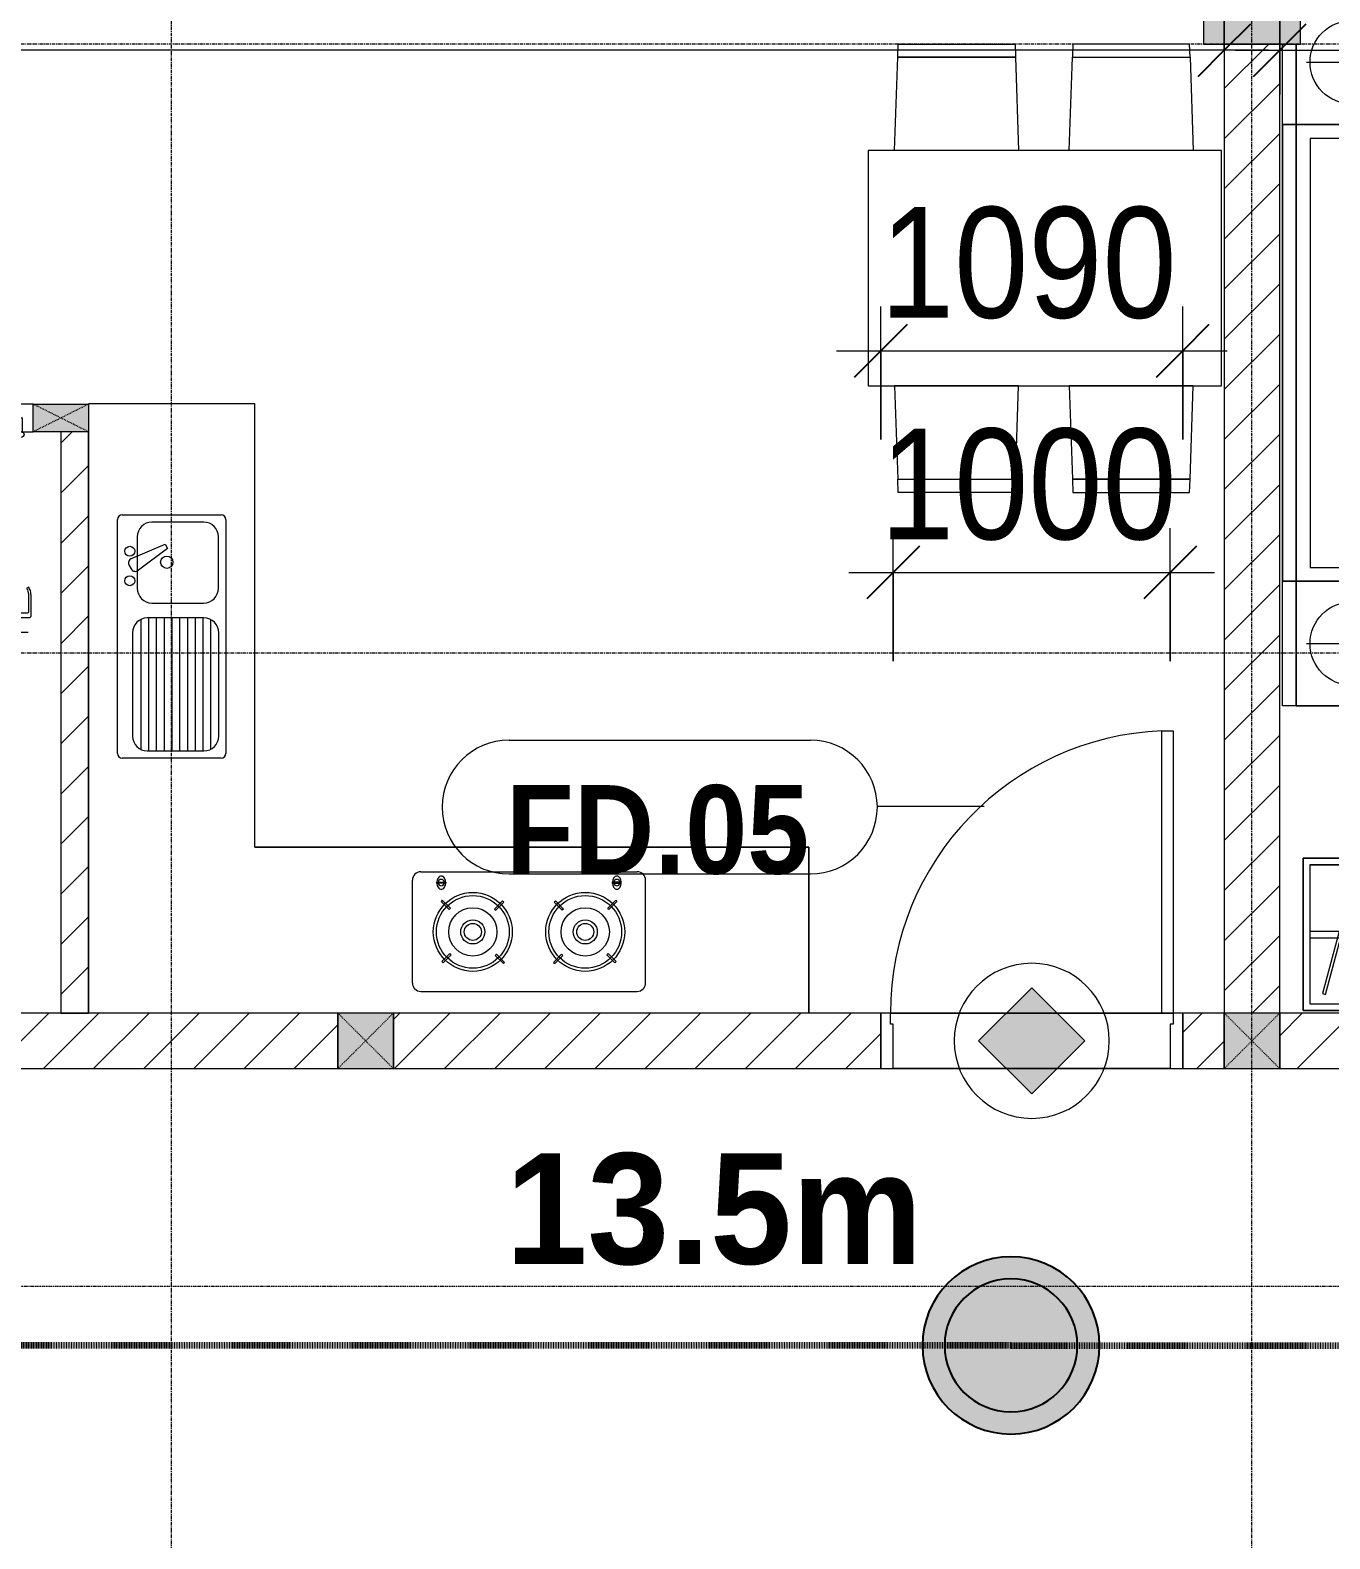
# Model space of a CAD drawing. Header units: millimetres. Extents: x 962 to 239635, y -15958 to 82755.
# Drawn here: x 110093 to 114784, y 33839 to 39287 of the extents above; entities that cross this region are included whole.
import ezdxf

# ---------------------------------------------------------------- set-up
doc = ezdxf.new("R2010")
doc.units = ezdxf.units.MM
for name, pattern in [('1 NÉT CALL OUT', [6, 3, -3]), ('Dash', [6, 3, -3]), ('Dash Dot 3_16_', [7.9375, 4.7625, -1.5875, 0, -1.5875]), ('Grid Line', [22.225, 12.7, -3.175, 3.175, -3.175])]:
    doc.linetypes.add(name, pattern=pattern)
for name, color, linetype, lineweight in [('0-1', 7, 'Continuous', 5), ('A-ANNO-DIMS', 211, 'Continuous', 9), ('A-ANNO-DIMS-160', 211, 'Continuous', 9), ('A-ANNO-NOTE', 131, 'Continuous', 9), ('A-ANNO-NOTE-1', 131, 'Continuous', 25), ('A-DETL-3', 90, '1 NÉT CALL OUT', 100), ('A-DETL-GENF-1', 9, 'Continuous', 9), ('A-DETL-GENF-2', 1, 'Continuous', 9), ('A-DOOR-1', 254, 'Continuous', 9), ('A-DOOR-2', 9, 'Continuous', 9), ('A-DOOR-4', 1, 'Continuous', 9), ('A-DOOR-FRAM-1', 1, 'Continuous', 9), ('A-DOOR-IDEN', 31, 'Continuous', 9), ('A-FLOR-2', 9, 'Continuous', 9), ('A-WALL', 113, 'Continuous', 9), ('A-WALL-1', 253, 'Continuous', 18), ('A-WALL-3', 113, 'Continuous', 18), ('A-WALL-PATT-1', 10, 'Continuous', 9), ('A-WALL-PATT-2', 111, 'Continuous', 9), ('G-ANNO-SYMB-1', 111, 'Dash Dot 3_16_', 18), ('G-ANNO-TEXT-2', 142, 'Continuous', 9), ('I-FURN', 30, 'Continuous', 9), ('I-FURN-1', 254, 'Continuous', 9), ('S-COLS', 52, 'Continuous', 9), ('S-COLS-1', 52, 'Continuous', 5), ('S-COLS-2', 7, 'Continuous', 18), ('S-COLS-3', 254, 'Continuous', 9), ('S-COLS-4', 253, 'Continuous', 18), ('S-COLS-5', 52, 'Dash', 9), ('S-COLS-6', 52, 'Continuous', 18), ('S-COLS-HDLN', 52, 'Dash', 9), ('S-COLS-HDLN-1', 9, 'Dash', 9), ('S-GRID-1', 1, 'Grid Line', 9)]:
    doc.layers.add(name, color=color, linetype=linetype, lineweight=lineweight)
doc.styles.add('Arial_13', font='arial_0.ttf', dxfattribs={"width": 0.95, "height": 400})
doc.styles.add('Arial_B_6', font='arialbd_0.ttf', dxfattribs={"width": 0.9, "height": 320})
doc.styles.add('UTM Avo', font='UTM Avo.ttf', dxfattribs={"width": 0.9, "height": 400})
doc.dimstyles.new('1_Dim_chi_tiet_2_5', dxfattribs={"dimscale": 304.8, "dimtxt": 399.720379, "dimasz": 0.629921, "dimexe": 0.524934, "dimexo": 0.0625, "dimgap": 0.052493, "dimtad": 1, "dimdec": 0, "dimrnd": 5, "dimzin": 0, "dimdsep": 46, "dimtxsty": 'UTM Avo', "dimblk1": 'OBLIQUE', "dimblk2": 'OBLIQUE', "dimsah": 1, "dimcen": 0.09, "dimdle": 0.524934, "dimazin": 0, "dimtfac": 1, "dimtdec": 4, "dimtix": 1, "dimtmove": 0, "dimatfit": 3, "dimfxl": 1.049869, "dimfxlon": 1, "dimtvp": 1, "dimtolj": 1, "dimtzin": 0, "dimarcsym": 2})
doc.dimstyles.new('1_Dim_chi_tiet_2_5_1', dxfattribs={"dimscale": 304.8, "dimtxt": 399.720379, "dimasz": 0.629921, "dimexe": 0.524934, "dimexo": 0.0625, "dimgap": 0.052493, "dimtad": 1, "dimdec": 0, "dimrnd": 5, "dimzin": 0, "dimdsep": 46, "dimtxsty": 'UTM Avo', "dimblk1": 'OBLIQUE', "dimblk2": 'OBLIQUE', "dimsah": 1, "dimcen": 0.09, "dimdle": 0.524934, "dimazin": 0, "dimtfac": 1, "dimtdec": 4, "dimtix": 1, "dimtmove": 0, "dimatfit": 3, "dimfxl": 1.049869, "dimfxlon": 1, "dimtvp": 1, "dimtolj": 1, "dimtzin": 0, "dimarcsym": 2})
pattern_1 = [(45, (61750.9, 0), (-90.50967, 90.50967), [])]

# ---------------------------------------------------------------- blocks, each defined once
blk = doc.blocks.new('NCV_TKTC_KET CAU_rvt-1-TKCS_MB TẦNG 2')
at = {"layer": 'S-COLS-1'}
blk.add_hatch(color=256, dxfattribs=at).paths.add_polyline_path([(52927.6, 39236.9), (52927.6, 40536.9), (52577.6, 40536.9), (52577.6, 39236.9), (52890.1, 39236.9)])
at = {"layer": 'S-COLS-2'}
for p, q in [((52577.6, 40536.9), (52577.6, 39236.9)), ((52927.6, 39236.9), (52927.6, 40536.9)), ((52577.6, 39236.9), (52927.6, 39236.9))]:
    blk.add_line(p, q, dxfattribs=at)
blk = doc.blocks.new('RES_BAN AN 1 - RES_BAN AN 1-901196-TKCS_MB TẦNG 2')
at = {"layer": 'I-FURN-1'}
for p, q in [((-425, 0), (-425, -1275)), ((425, 0), (-425, 0)), ((425, -1275), (425, 0)), ((-761.9, -113.5), (-425, -102.3)), ((-425, -102.3), (-425, -549.7)), ((425, -102.3), (425, -549.7)), ((761.9, -113.5), (425, -102.3)), ((-761.9, -113.5), (-809.6, -115.1)), ((-809.6, -115.1), (-809.6, -536.9)), ((-761.9, -538.5), (-761.9, -113.5)), ((-761.9, -538.5), (-761.9, -113.5)), ((761.9, -538.5), (761.9, -113.5)), ((761.9, -113.5), (761.9, -538.5)), ((809.6, -115.1), (761.9, -113.5)), ((809.6, -536.9), (809.6, -115.1)), ((-809.6, -536.9), (-761.9, -538.5)), ((-425, -549.7), (-761.9, -538.5)), ((425, -549.7), (761.9, -538.5)), ((761.9, -538.5), (809.6, -536.9)), ((-809.6, -745.3), (-761.9, -743.8)), ((-809.6, -1167.2), (-809.6, -745.3)), ((-761.9, -743.8), (-425, -732.5)), ((-761.9, -1168.8), (-761.9, -743.8)), ((-761.9, -743.8), (-761.9, -1168.8)), ((-425, -732.5), (-425, -1180)), ((425, -732.5), (425, -1180)), ((761.9, -743.8), (425, -732.5)), ((761.9, -743.8), (809.6, -745.3)), ((761.9, -1168.8), (761.9, -743.8)), ((761.9, -1168.8), (761.9, -743.8)), ((809.6, -745.3), (809.6, -1167.2)), ((-761.9, -1168.8), (-809.6, -1167.2)), ((-425, -1180), (-761.9, -1168.8)), ((425, -1180), (761.9, -1168.8)), ((809.6, -1167.2), (761.9, -1168.8)), ((-425, -1275), (425, -1275))]:
    blk.add_line(p, q, dxfattribs=at)
blk = doc.blocks.new('DOOR_CW_01 CANH MO-PANEL KINH - DIG_02-800x2200-CỬA NHÔM KÍNH-400864-TKCS_MB TẦNG 2')
at = {"layer": 'A-DETL-GENF-1'}
for p, q in [((-347, 772), (-307, 772)), ((-347, 652), (-347, 772)), ((-307, 772), (-307, 652)), ((-392, 637), (-392, 716.5)), ((-349, 720.5), (-388, 720.5)), ((-349, 731.8), (-347, 731.8)), ((-349, 692.2), (-349, 731.8)), ((-347, 692.2), (-347, 731.8)), ((-307, 692.2), (-307, 731.8)), ((-305, 731.8), (-307, 731.8)), ((-305, 692.2), (-305, 731.8)), ((-305, 720.5), (-266, 720.5)), ((-262, 637), (-262, 716.5)), ((-384, 699.5), (-384, 637)), ((-349, 703.5), (-380, 703.5)), ((-347, 692.2), (-349, 692.2)), ((-307, 692.2), (-305, 692.2)), ((-305, 703.5), (-274, 703.5)), ((-270, 699.5), (-270, 637)), ((-383.9, 611.2), (-377.3, 615.8)), ((-307, 652), (-347, 652)), ((-347, 638), (-341, 638)), ((-347, 638), (-347, 196)), ((-313, 652), (-341, 652)), ((-341, 652), (-341, 638)), ((-313, 638), (-313, 652)), ((-307, 638), (-313, 638)), ((-307, 196), (-307, 638)), ((-270.1, 611.2), (-276.7, 615.8)), ((-347, 196), (-341, 196)), ((-307, 182), (-347, 182)), ((-347, 182), (-347, 62)), ((-341, 196), (-341, 182)), ((-341, 182), (-313, 182)), ((-307, 196), (-313, 196)), ((-313, 182), (-313, 196)), ((-307, 62), (-307, 182)), ((-347, 62), (-307, 62))]:
    blk.add_line(p, q, dxfattribs=at)
blk.add_circle((-357, 60), 10, dxfattribs=at)
for centre, radius, start, end in [((-357, 60), 714, 360, 92), ((-388, 716.5), 4, 90, 180), ((-266, 716.5), 4, 0, 90), ((-380, 699.5), 4, 90, 180), ((-274, 699.5), 4, 0, 90), ((-347, 637), 45, 180, 215), ((-347, 637), 37, 180, 215), ((-307, 637), 37, 325, 0), ((-307, 637), 45, 325, 0)]:
    blk.add_arc(centre, radius, start, end, dxfattribs=at)
at = {"layer": 'A-DOOR-2'}
for p, q in [((-360, 50), (-400, 50)), ((-360, 0), (-360, 50)), ((-350, 0), (-360, 0)), ((-357, 50), (-332, 50)), ((-350, -50), (-350, 0)), ((360, 0), (350, 0)), ((350, 0), (350, -50)), ((400, 50), (360, 50)), ((360, 50), (360, 0)), ((400, -50), (400, 50)), ((-400, -50), (-350, -50)), ((350, -50), (400, -50))]:
    blk.add_line(p, q, dxfattribs=at)
blk = doc.blocks.new('HE BEP B_ - HE BEP B_-437036-TKCS_MB TẦNG 2')
at = {"layer": 'I-FURN'}
for p, q in [((599.3, -89.3), (1380.9, -89.3)), ((569.3, -491.3), (569.3, -119.3)), ((656.9, -126.5), (689.4, -126.5)), ((656.9, -130.4), (656.9, -126.5)), ((689.4, -130.4), (656.9, -130.4)), ((689.4, -126.5), (689.4, -130.4)), ((1290.8, -126.5), (1290.8, -130.4)), ((1323.3, -126.5), (1290.8, -126.5)), ((1290.8, -130.4), (1323.3, -130.4)), ((1323.3, -130.4), (1323.3, -126.5)), ((1410.9, -491.3), (1410.9, -119.3)), ((677.1, -192.1), (672.7, -196.4)), ((672.7, -196.4), (701.8, -225.6)), ((706.2, -221.2), (677.1, -192.1)), ((894.6, -194.8), (865.5, -223.9)), ((869.9, -228.3), (899, -199.2)), ((899, -199.2), (894.6, -194.8)), ((1081.2, -199.2), (1085.6, -194.8)), ((1110.3, -228.3), (1081.2, -199.2)), ((1085.6, -194.8), (1114.7, -223.9)), ((1274, -221.2), (1303.2, -192.1)), ((1307.6, -196.4), (1278.4, -225.6)), ((1303.2, -192.1), (1307.6, -196.4)), ((701.8, -225.6), (706.2, -221.2)), ((865.5, -223.9), (869.9, -228.3)), ((1114.7, -223.9), (1110.3, -228.3)), ((1278.4, -225.6), (1274, -221.2)), ((675.4, -414), (704.6, -384.9)), ((679.8, -418.4), (675.4, -414)), ((709, -389.3), (679.8, -418.4)), ((704.6, -384.9), (709, -389.3)), ((868.3, -392), (872.7, -387.6)), ((897.4, -421.2), (868.3, -392)), ((872.7, -387.6), (901.8, -416.8)), ((901.8, -416.8), (897.4, -421.2)), ((1107.6, -387.6), (1078.5, -416.8)), ((1078.5, -416.8), (1082.9, -421.2)), ((1082.9, -421.2), (1112, -392)), ((1112, -392), (1107.6, -387.6)), ((1275.7, -384.9), (1271.3, -389.3)), ((1271.3, -389.3), (1300.4, -418.4)), ((1304.8, -414), (1275.7, -384.9)), ((1300.4, -418.4), (1304.8, -414)), ((599.3, -521.3), (1380.9, -521.3))]:
    blk.add_line(p, q, dxfattribs=at)
for centre, radius in [((787.2, -306.6), 142.6), ((787.2, -306.6), 131.3), ((1193, -306.6), 142.6), ((1193, -306.6), 131.3), ((787.2, -306.6), 87.2), ((787.2, -306.6), 43.6), ((1193, -306.6), 87.2), ((1193, -306.6), 43.6), ((787.2, -306.6), 30.9), ((1193, -306.6), 30.9)]:
    blk.add_circle(centre, radius, dxfattribs=at)
for centre, radius, start, end in [((599.3, -119.3), 30, 90, 180), ((676.6, -122.6), 18.1, 120.7976, 145.204), ((673.2, -116.9), 11.5, 90, 120.7976), ((673.2, -116.9), 11.5, 59.2024, 90), ((669.8, -122.6), 18.1, 34.796, 59.2024), ((1310.5, -122.6), 18.1, 120.7976, 145.204), ((1307.1, -116.9), 11.5, 90, 120.7976), ((1307.1, -116.9), 11.5, 59.2024, 90), ((1303.7, -122.6), 18.1, 34.796, 59.2024), ((1380.9, -119.3), 30, 360, 90), ((690.4, -128.8), 33.5, 163.9419, 180), ((690.4, -128.8), 33.5, 180, 196.0581), ((681.9, -126.4), 24.7, 145.204, 163.9419), ((681.9, -131.3), 24.7, 196.0581, 214.796), ((673.1, -128.4), 11.6, 9.7177, 170.2823), ((673.1, -128.4), 11.6, 189.9102, 350.0898), ((676.6, -135), 18.1, 214.796, 239.2024), ((673.2, -140.7), 11.5, 239.2024, 270), ((673.2, -140.7), 11.5, 270, 300.7976), ((669.8, -135), 18.1, 300.7976, 325.204), ((664.4, -126.4), 24.7, 16.0581, 34.796), ((664.4, -131.3), 24.7, 325.204, 343.9419), ((655.9, -128.8), 33.5, 0, 16.0581), ((655.9, -128.8), 33.5, 343.9419, 0), ((1324.3, -128.8), 33.5, 163.9419, 180), ((1324.3, -128.8), 33.5, 180, 196.0581), ((1315.8, -126.4), 24.7, 145.204, 163.9419), ((1315.8, -131.3), 24.7, 196.0581, 214.796), ((1310.5, -135), 18.1, 214.796, 239.2024), ((1307.2, -128.4), 11.6, 9.7177, 170.2823), ((1307.2, -128.4), 11.6, 189.9102, 350.0898), ((1307.1, -140.7), 11.5, 239.2024, 270), ((1307.1, -140.7), 11.5, 270, 300.7976), ((1303.7, -135), 18.1, 300.7976, 325.204), ((1298.3, -126.4), 24.7, 16.0581, 34.796), ((1298.3, -131.3), 24.7, 325.204, 343.9419), ((1289.8, -128.8), 33.5, 0, 16.0581), ((1289.8, -128.8), 33.5, 343.9419, 0), ((599.3, -491.3), 30, 180, 270), ((1380.9, -491.3), 30, 270, 360)]:
    blk.add_arc(centre, radius, start, end, dxfattribs=at)
at = {"layer": 'I-FURN-1'}
for p, q in [((0, 1600), (-600, 1600)), ((0, 1600), (-600, 1600)), ((0, 0), (0, 1600)), ((0, 0), (0, 1600)), ((-478.1, 1200), (-121.9, 1200)), ((-495.6, 337.9), (-495.6, 1182.5)), ((-184.4, 1173.3), (-371.1, 1173.3)), ((-104.4, 1182.5), (-104.4, 337.9)), ((-444.4, 1042.1), (-323.5, 1093.7)), ((-424.5, 1120), (-424.5, 934.5)), ((-323.5, 1093.7), (-314.6, 1078.3)), ((-131.1, 934.5), (-131.1, 1120)), ((-314.6, 1078.3), (-419.7, 999.4)), ((-453.5, 1016.6), (-446.4, 1004.2)), ((-371.1, 881.2), (-184.4, 881.2)), ((-410.2, 351.9), (-410.2, 822.3)), ((-183.5, 827.2), (-388, 827.2)), ((-382.2, 347.1), (-382.2, 827.2)), ((-354.2, 347.1), (-354.2, 827.2)), ((-326.2, 347.1), (-326.2, 827.2)), ((-298.2, 347.1), (-298.2, 827.2)), ((-270.2, 347.1), (-270.2, 827.2)), ((-242.2, 347.1), (-242.2, 827.2)), ((-214.2, 347.1), (-214.2, 827.2)), ((-186.2, 347.1), (-186.2, 827.2)), ((-158.2, 353.5), (-158.2, 820.8)), ((-441.3, 773.8), (-441.3, 400.4)), ((-130.2, 400.4), (-130.2, 773.8)), ((-388, 347.1), (-183.5, 347.1)), ((-121.9, 320.4), (-478.1, 320.4)), ((2000, 0), (0, 0)), ((0, 0), (2000, 0)), ((2000, -600), (2000, 0)), ((2000, 0), (2000, -600))]:
    blk.add_line(p, q, dxfattribs=at)
for centre, radius in [((-451.1, 1068.2), 17.8), ((-317.8, 1028.4), 22.2), ((-451.1, 961.5), 17.8)]:
    blk.add_circle(centre, radius, dxfattribs=at)
for centre, radius, start, end in [((-478.1, 1182.5), 17.5, 90, 180), ((-121.9, 1182.5), 17.5, 0, 90), ((-371.1, 1120), 53.3, 90, 180), ((-184.4, 1120), 53.3, 360, 90), ((-438.1, 1025.5), 17.8, 110.5379, 209.9521), ((-431, 1013.1), 17.8, 209.9521, 309.4618), ((-371.1, 934.5), 53.3, 180, 270), ((-184.4, 934.5), 53.3, 270, 360), ((-388, 773.8), 53.3, 90, 180), ((-183.5, 773.8), 53.3, 360, 90), ((-388, 400.4), 53.3, 180, 270), ((-183.5, 400.4), 53.3, 270, 360), ((-478.1, 337.9), 17.5, 180, 270), ((-121.9, 337.9), 17.5, 270, 0)]:
    blk.add_arc(centre, radius, start, end, dxfattribs=at)
blk = doc.blocks.new('G1_SOF - BO TRU - 100x200-746114-TKCS_MB TẦNG 2')
at = {"layer": 'S-COLS'}
blk.add_hatch(color=256, dxfattribs=at).paths.add_polyline_path([(50, -100), (50, 100), (-50, 100), (-50, -100)])
at = {"layer": 'S-COLS-4'}
for p, q in [((-50, 100), (50, 100)), ((-50, -100), (-50, 100)), ((50, 100), (50, -100)), ((50, -100), (-50, -100))]:
    blk.add_line(p, q, dxfattribs=at)
at = {"layer": 'S-COLS-HDLN-1'}
for p, q in [((50, -100), (-50, 100)), ((-50, -100), (50, 100))]:
    blk.add_line(p, q, dxfattribs=at)
blk = doc.blocks.new('GIUONG NGU-2TAB-1600x2000 - GIUONG NGU-2TAB-1600x2000-V13-TKCS_MB TẦNG 2')
at = {"layer": 'I-FURN-1'}
for p, q in [((569.6, 2050), (1997.1, 2050)), ((1997.1, 2050), (569.6, 2050)), ((1997.1, 2000), (569.6, 2000)), ((458.5, 50), (458.5, 1938.9)), ((458.5, 1938.9), (458.5, 50)), ((508.5, 1938.9), (508.5, 100)), ((2058.2, 100), (2058.2, 1938.9)), ((2108.2, 1938.9), (2108.2, 50)), ((2108.2, 50), (2108.2, 1938.9)), ((8.5, 65), (8.5, 450.3)), ((8.5, 450.3), (458.5, 450.3)), ((8.5, 450.3), (458.5, 450.3)), ((8.5, 65), (8.5, 450.3)), ((458.5, 450.3), (458.5, 50)), ((458.5, 450.3), (458.5, 50)), ((2108.2, 50), (2108.2, 450.3)), ((2108.2, 450.3), (2558.2, 450.3)), ((2108.2, 450.3), (2108.2, 50)), ((2558.2, 450.3), (2108.2, 450.3)), ((2558.2, 450.3), (2558.2, 50)), ((2558.2, 50), (2558.2, 450.3)), ((233.5, 86.8), (233.5, 413.5)), ((2333.2, 86.8), (2333.2, 413.5)), ((120.2, 250.2), (346.8, 250.2)), ((2446.5, 250.2), (2219.8, 250.2)), ((508.5, 100), (2058.2, 100)), ((458.5, 50), (168.3, 50)), ((168.3, 50), (458.5, 50)), ((458.5, 50), (168.3, 50)), ((458.5, 0), (168.3, 0)), ((2108.2, 50), (458.5, 50)), ((458.5, 50), (458.5, 0)), ((458.5, 0), (458.5, 50)), ((458.5, 50), (2108.2, 50)), ((458.5, 50), (2108.2, 50)), ((2108.2, 0), (458.5, 0)), ((458.5, 0), (2108.2, 0)), ((2558.2, 50), (2108.2, 50)), ((2108.2, 50), (2558.2, 50)), ((2108.2, 0), (2108.2, 50)), ((2108.2, 50), (2108.2, 0)), ((2108.2, 50), (2558.2, 50)), ((2558.2, 0), (2108.2, 0)), ((2558.2, 50), (2558.2, 0))]:
    blk.add_line(p, q, dxfattribs=at)
for centre in [(233.5, 250.2), (2333.2, 250.2)]:
    blk.add_circle(centre, 150.7, dxfattribs=at)
for centre, radius, start, end in [((569.6, 1938.9), 111.1, 90, 180), ((569.6, 1938.9), 111.1, 90, 180), ((1997.1, 1938.9), 111.1, 0, 90), ((1997.1, 1938.9), 111.1, 360, 90), ((569.6, 1938.9), 61.1, 90, 180), ((1997.1, 1938.9), 61.1, 360, 90)]:
    blk.add_arc(centre, radius, start, end, dxfattribs=at)
blk = doc.blocks.new('TU QUAN AO-SUITE ROOM_3 - TU QUAN AO-SUITE ROOM_3-901193-TKCS_MB TẦNG 2')
at = {"layer": 'I-FURN-1'}
for p, q in [((-550, 1500), (0, 1500)), ((-550, 0), (-550, 1500)), ((0, 1500), (-550, 1500)), ((-550, 1500), (-550, 0)), ((-24, 1476), (-526, 1476)), ((-526, 1476), (-526, 600)), ((-526, 1476), (-526, 24)), ((-287, 576), (-287, 1476)), ((-263, 576), (-263, 1476)), ((-24, 24), (-24, 1476)), ((0, 1500), (0, 0)), ((0, 0), (0, 1500)), ((-480.1, 1386.9), (-480.1, 1398.9)), ((-480.1, 1398.9), (-50.1, 1398.9)), ((-480.1, 1386.9), (-480.1, 1398.9)), ((-50.1, 1386.9), (-480.1, 1386.9)), ((-50.1, 1398.9), (-50.1, 1386.9)), ((-480.1, 1320.5), (-480.1, 1332.5)), ((-480.1, 1332.5), (-50.1, 1332.5)), ((-480.1, 1320.5), (-480.1, 1332.5)), ((-50.1, 1320.5), (-480.1, 1320.5)), ((-50.1, 1332.5), (-50.1, 1320.5)), ((-478.3, 1178.1), (-61.3, 1289.9)), ((-58.2, 1278.3), (-475.2, 1166.5)), ((-61.3, 1289.9), (-58.2, 1278.3)), ((-478.3, 1086.9), (-61.3, 1198.6)), ((-475.2, 1166.5), (-478.3, 1178.1)), ((-58.2, 1187.1), (-475.2, 1075.3)), ((-61.3, 1198.6), (-58.2, 1187.1)), ((-480.1, 1035.3), (-480.1, 1047.3)), ((-480.1, 1047.3), (-50.1, 1047.3)), ((-480.1, 1035.3), (-480.1, 1047.3)), ((-50.1, 1035.3), (-480.1, 1035.3)), ((-475.2, 1075.3), (-478.3, 1086.9)), ((-50.1, 1047.3), (-50.1, 1035.3)), ((-480.1, 965.8), (-480.1, 977.8)), ((-480.1, 977.8), (-50.1, 977.8)), ((-480.1, 965.8), (-480.1, 977.8)), ((-50.1, 965.8), (-480.1, 965.8)), ((-50.1, 977.8), (-50.1, 965.8)), ((-480.1, 908.6), (-480.1, 920.6)), ((-480.1, 920.6), (-50.1, 920.6)), ((-480.1, 908.6), (-480.1, 920.6)), ((-50.1, 908.6), (-480.1, 908.6)), ((-50.1, 920.6), (-50.1, 908.6)), ((-475.2, 865.5), (-478.3, 853.9)), ((-478.3, 853.9), (-61.3, 742.1)), ((-58.2, 753.7), (-475.2, 865.5)), ((-478.3, 603.1), (-61.3, 714.9)), ((-61.3, 742.1), (-58.2, 753.7)), ((-61.3, 714.9), (-58.2, 703.3)), ((-58.2, 703.3), (-475.2, 591.5)), ((-526, 24), (-526, 600)), ((-478.3, 511.9), (-61.3, 623.6)), ((-475.2, 591.5), (-478.3, 603.1)), ((-58.2, 612.1), (-475.2, 500.3)), ((-61.3, 623.6), (-58.2, 612.1)), ((-550, 24), (-550, 576)), ((-287, 24), (-287, 576)), ((-263, 24), (-263, 576)), ((-478.3, 423.1), (-61.3, 534.9)), ((-475.2, 500.3), (-478.3, 511.9)), ((-58.2, 523.3), (-475.2, 411.5)), ((-61.3, 534.9), (-58.2, 523.3)), ((-475.2, 411.5), (-478.3, 423.1)), ((-480.1, 368.4), (-480.1, 356.4)), ((-50.1, 368.4), (-480.1, 368.4)), ((-480.1, 356.4), (-50.1, 356.4)), ((-50.1, 356.4), (-50.1, 368.4)), ((-480.1, 311.2), (-480.1, 299.2)), ((-50.1, 311.2), (-480.1, 311.2)), ((-480.1, 299.2), (-50.1, 299.2)), ((-50.1, 299.2), (-50.1, 311.2)), ((-480.1, 241.7), (-480.1, 229.7)), ((-50.1, 241.7), (-480.1, 241.7)), ((-480.1, 229.7), (-50.1, 229.7)), ((-50.1, 229.7), (-50.1, 241.7)), ((-475.2, 192.7), (-478.3, 181.1)), ((-478.3, 181.1), (-61.3, 69.4)), ((-58.2, 80.9), (-475.2, 192.7)), ((-61.3, 69.4), (-58.2, 80.9)), ((-526, 24), (-24, 24)), ((0, 0), (-550, 0)), ((-550, 0), (0, 0))]:
    blk.add_line(p, q, dxfattribs=at)
blk = doc.blocks.new('NCV_TKTC_TANG 2_rvt-1-TKCS_MB TẦNG 2')
at = {"layer": 'A-WALL-PATT-1'}
h = blk.add_hatch(dxfattribs=at)
h.set_pattern_fill('FP_1', color=256, style=0, pattern_type=2)
h.set_pattern_definition([(45, (0, 0), (-90.50967, 90.50967), [])])
h.paths.add_polyline_path([(48452.6, 35736.9), (48552.6, 35736.9), (48552.6, 37836.9), (48452.6, 37836.9), (48452.6, 35786.2)])
at = {"layer": 'A-FLOR-2'}
for p, q in [((48552.6, 37936.9), (48552.6, 37836.9)), ((48552.6, 37836.9), (48552.6, 35737.4)), ((52467.6, 35737.4), (51447.6, 35737.4)), ((51447.6, 35736.9), (52467.6, 35736.9)), ((51457.6, 35537.4), (52457.6, 35537.4))]:
    blk.add_line(p, q, dxfattribs=at)
at = {"layer": 'A-WALL-1'}
for p, q in [((48452.6, 37836.9), (48452.6, 35736.9)), ((48552.6, 35736.9), (48552.6, 37836.9)), ((48452.6, 35736.9), (48552.6, 35736.9))]:
    blk.add_line(p, q, dxfattribs=at)
at = {"layer": 'A-DOOR-1', "rotation": 180}
blk.add_blockref('DOOR_CW_01 CANH MO-PANEL KINH - DIG_02-800x2200-CỬA NHÔM KÍNH-400864-TKCS_MB TẦNG 2', (47952.6, 37886.9), dxfattribs=at)
at = {"layer": 'I-FURN-1'}
for name, p, rotation in [('GIUONG NGU-2TAB-1600x2000 - GIUONG NGU-2TAB-1600x2000-V13-TKCS_MB TẦNG 2', (52862.6, 39405.2), 269.9999999999995), ('RES_BAN AN 1 - RES_BAN AN 1-901196-TKCS_MB TẦNG 2', (52642.6, 38427.4), 270.0000000000001), ('TU QUAN AO-SUITE ROOM_3 - TU QUAN AO-SUITE ROOM_3-901193-TKCS_MB TẦNG 2', (52937.6, 35746.9), 270.0000000000003)]:
    blk.add_blockref(name, p, dxfattribs=dict(at, rotation=rotation))
blk.add_blockref('HE BEP B_ - HE BEP B_-437036-TKCS_MB TẦNG 2', (49152.6, 36337.4), dxfattribs=at)
at = {"layer": 'S-COLS-3', "rotation": 90.00000000000105}
blk.add_blockref('G1_SOF - BO TRU - 100x200-746114-TKCS_MB TẦNG 2', (48452.6, 37886.9), dxfattribs=at)
blk = doc.blocks.new('FD_05 - FD_05-1000x2200mm-835434-TKCS_MB TẦNG 2')
at = {"layer": 'A-DETL-GENF-2'}
for p, q in [((470, 100), (470, 1120)), ((470, 1120), (510, 1120)), ((510, 1120), (510, 100)), ((510, 100), (470, 100))]:
    blk.add_line(p, q, dxfattribs=at)
blk.add_arc((510, 100), 1020, 92.2475, 180, dxfattribs=at)
at = {"layer": 'A-DOOR-FRAM-1'}
for p, q in [((-510, 100), (-545, 100)), ((-545, 100), (-545, -100)), ((-510, 60), (-510, 100)), ((-500, 60), (-510, 60)), ((-500, -100), (-500, 60)), ((510, 60), (500, 60)), ((500, 60), (500, -100)), ((545, 100), (510, 100)), ((510, 100), (510, 60)), ((545, -100), (545, 100)), ((-545, -100), (-500, -100)), ((500, -100), (545, -100))]:
    blk.add_line(p, q, dxfattribs=at)
blk = doc.blocks.new('G1_SOF - BO TRU - 200x200-3052400-TKCS_MB TẦNG 2')
at = {"layer": 'S-COLS-HDLN'}
for p, q in [((-100, 100), (100, -100)), ((100, 100), (-100, -100))]:
    blk.add_line(p, q, dxfattribs=at)
blk = doc.blocks.new('HDNDCT_DIEM THOAT HIEM XA NHAT - HDNDCT_DIEM THOAT HIEM XA NHAT-1614703-TKCS_MB TẦNG 2')
at = {"layer": 'A-ANNO-NOTE'}
h = blk.add_hatch(color=256, dxfattribs=at)
edge = h.paths.add_edge_path()
edge.add_arc((0, 0), 2, 0, 180)
edge.add_arc((0, 0), 2, 180, 360)
edge = h.paths.add_edge_path()
edge.add_arc((0, 0), 1.5, 180, 360)
edge.add_arc((0, 0), 1.5, 360, 540)
h = blk.add_hatch(color=256, dxfattribs=at)
edge = h.paths.add_edge_path()
edge.add_arc((0, 0), 1.5, 0, 180)
edge.add_arc((0, 0), 1.5, 180, 360)
at = {"layer": 'A-ANNO-NOTE-1'}
for radius, start, end in [(2, 360, 180), (1.5, 0, 180), (1.5, 360, 180), (2, 180, 360), (1.5, 180, 0), (1.5, 180, 360)]:
    blk.add_arc((0, 0), radius, start, end, dxfattribs=at)
blk = doc.blocks.new('HDNDCT_GHI CHÚ CỬA CHỐNG CHÁY EI30 - HDNDCT_GHI CHÚ CỬA CHỐNG CHÁY EI30-2461928-TKCS_MB TẦNG 2')
at = {"layer": 'A-ANNO-NOTE'}
blk.add_hatch(color=256, dxfattribs=at).paths.add_polyline_path([(-1.2, 0), (0, 1.2), (1.2, 0), (0, -1.2)])
for p, q in [((0, 1.2), (-1.2, 0)), ((1.2, 0), (0, 1.2)), ((-1.2, 0), (0, -1.2)), ((0, -1.2), (1.2, 0))]:
    blk.add_line(p, q, dxfattribs=at)
for start, end in [(360, 180), (180, 360)]:
    blk.add_arc((0, 0), 1.75, start, end, dxfattribs=at)
blk = doc.blocks.new('DIMBLOCK88-TKCS_MB TẦNG 2')
at = {"layer": 'A-ANNO-DIMS-160'}
for p, q in [((113163.5, 37809.1), (113163.5, 38289.1)), ((114253.5, 37809.1), (114253.5, 38289.1)), ((113003.5, 38129.1), (114413.5, 38129.1)), ((113163.5, 38129.1), (113163.5, 37809.1)), ((114253.5, 38129.1), (114253.5, 37809.1))]:
    blk.add_line(p, q, dxfattribs=at)
at = {"layer": 'A-ANNO-DIMS-160', "lineweight": 25}
for p, q in [((113163.5, 38129.1), (113259.5, 38225.1)), ((114253.5, 38129.1), (114349.5, 38225.1)), ((113163.5, 38129.1), (113067.5, 38033.1)), ((114253.5, 38129.1), (114157.5, 38033.1))]:
    blk.add_line(p, q, dxfattribs=at)
at = {"layer": 'A-ANNO-DIMS-160', "color": 0, "insert": (113160.7, 38648.7), "char_height": 400, "width": 1314.636, "attachment_point": 1, "line_spacing_factor": 1.110334, "style": 'UTM Avo'}
blk.add_mtext('1090', dxfattribs=at)
blk = doc.blocks.new('_Oblique')
at = {"color": 0, "linetype": 'ByBlock', "lineweight": -2}
blk.add_line((-0.5, -0.5), (0.5, 0.5), dxfattribs=at)
blk = doc.blocks.new('DIMBLOCK136-TKCS_MB TẦNG 2')
at = {"layer": 'A-ANNO-DIMS-160'}
for p, q in [((113208.5, 37009.1), (113208.5, 37489.1)), ((114208.5, 37009.1), (114208.5, 37489.1)), ((113048.5, 37329.1), (114368.5, 37329.1)), ((113208.5, 37329.1), (113208.5, 37009.1)), ((114208.5, 37329.1), (114208.5, 37009.1))]:
    blk.add_line(p, q, dxfattribs=at)
at = {"layer": 'A-ANNO-DIMS-160', "lineweight": 25}
for p, q in [((113208.5, 37329.1), (113304.5, 37425.1)), ((114208.5, 37329.1), (114304.5, 37425.1)), ((113208.5, 37329.1), (113112.5, 37233.1)), ((114208.5, 37329.1), (114112.5, 37233.1))]:
    blk.add_line(p, q, dxfattribs=at)
at = {"layer": 'A-ANNO-DIMS-160', "color": 0, "insert": (113160.7, 37848.7), "char_height": 400, "width": 1314.636, "attachment_point": 1, "line_spacing_factor": 1.110334, "style": 'UTM Avo'}
blk.add_mtext('1000', dxfattribs=at)
blk = doc.blocks.new('STN_Door Tag - STN_Door Tag-1788670-TKCS_MB TẦNG 2')
at = {"layer": 'A-DOOR-IDEN'}
for p, q in [((-3.37, 1.495), (3.431, 1.495)), ((-3.37, -1.524), (3.431, -1.524))]:
    blk.add_line(p, q, dxfattribs=at)
for centre, start, end in [((-3.37, -0.015), 90, 270), ((3.431, -0.015), 270, 90)]:
    blk.add_arc(centre, 1.509, start, end, dxfattribs=at)
blk = doc.blocks.new('DIMBLOCK269-TKCS_MB TẦNG 2')
at = {"layer": 'A-ANNO-DIMS-160'}
for p, q in [((106403.5, 39534.8), (106403.5, 39054.8)), ((106403.5, 39214.8), (106403.5, 39534.8)), ((114403.5, 39534.8), (114403.5, 39054.8)), ((114403.5, 39214.8), (114403.5, 39534.8)), ((114563.5, 39214.8), (106243.5, 39214.8))]:
    blk.add_line(p, q, dxfattribs=at)
at = {"layer": 'A-ANNO-DIMS-160', "lineweight": 25}
for p, q in [((106403.5, 39214.8), (106499.5, 39310.8)), ((114403.5, 39214.8), (114499.5, 39310.8)), ((106403.5, 39214.8), (106307.5, 39118.8)), ((114403.5, 39214.8), (114307.5, 39118.8))]:
    blk.add_line(p, q, dxfattribs=at)
at = {"layer": 'A-ANNO-DIMS-160', "color": 0, "insert": (109855.7, 39734.4), "char_height": 400, "width": 1314.636, "attachment_point": 1, "line_spacing_factor": 1.110334, "style": 'UTM Avo'}
blk.add_mtext('8000', dxfattribs=at)
blk = doc.blocks.new('DIMBLOCK270-TKCS_MB TẦNG 2')
at = {"layer": 'A-ANNO-DIMS-160'}
for p, q in [((114603.5, 39534.8), (114603.5, 39054.8)), ((114603.5, 39214.8), (114603.5, 39534.8)), ((122603.5, 39534.8), (122603.5, 39054.8)), ((122603.5, 39214.8), (122603.5, 39534.8)), ((114443.5, 39214.8), (122763.5, 39214.8))]:
    blk.add_line(p, q, dxfattribs=at)
at = {"layer": 'A-ANNO-DIMS-160', "lineweight": 25}
for p, q in [((114603.5, 39214.8), (114699.5, 39310.8)), ((122603.5, 39214.8), (122699.5, 39310.8)), ((114603.5, 39214.8), (114507.5, 39118.8)), ((122603.5, 39214.8), (122507.5, 39118.8))]:
    blk.add_line(p, q, dxfattribs=at)
at = {"layer": 'A-ANNO-DIMS-160', "color": 0, "insert": (118055.7, 39734.4), "char_height": 400, "width": 1314.636, "attachment_point": 1, "line_spacing_factor": 1.110334, "style": 'UTM Avo'}
blk.add_mtext('8000', dxfattribs=at)

msp = doc.modelspace()

# ---------------------------------------------------------------- hatches: boundary and pattern name
at = {"layer": 'A-WALL-PATT-2'}
h = msp.add_hatch(dxfattribs=at)
h.set_pattern_fill('FP_1', color=256, style=0, pattern_type=2)
h.set_pattern_definition(pattern_1)
h.paths.add_polyline_path([(114603.5, 35737.4), (114603.5, 39236.9), (114403.5, 39236.9), (114403.5, 35737.4)])
h = msp.add_hatch(dxfattribs=at)
h.set_pattern_fill('FP_1', color=256, style=0, pattern_type=2)
h.set_pattern_definition(pattern_1)
h.paths.add_polyline_path([(138822.2, 35537.4), (139003.5, 35537.4), (139003.5, 35737.4), (136003.8, 35737.4), (136003.8, 35537.4)])
h.paths.add_polyline_path([(135803.8, 35537.4), (135803.8, 35737.4), (133853.5, 35737.4), (133853.5, 35537.4), (135598.1, 35537.4)])
h.paths.add_polyline_path([(127603.8, 35537.4), (127603.8, 35737.4), (122803.5, 35737.4), (122803.5, 35537.4), (127537.6, 35537.4)])
h.paths.add_polyline_path([(127953.5, 35537.4), (127953.5, 35737.4), (127803.8, 35737.4), (127803.8, 35537.4)])
h.paths.add_polyline_path([(129043.5, 35537.4), (130803.5, 35537.4), (130803.5, 35737.4), (129043.5, 35737.4)])
h.paths.add_polyline_path([(132373.9, 35537.4), (132763.5, 35537.4), (132763.5, 35737.4), (131003.5, 35737.4), (131003.5, 35537.4)])
h.paths.add_polyline_path([(120843.5, 35537.4), (122603.5, 35537.4), (122603.5, 35737.4), (120843.5, 35737.4)])
h.paths.add_polyline_path([(119477.2, 35537.4), (119753.5, 35537.4), (119753.5, 35737.4), (118403.5, 35737.4), (118403.5, 35537.4), (118671.2, 35537.4)])
h.paths.add_polyline_path([(117865.2, 35537.4), (118203.5, 35537.4), (118203.5, 35737.4), (114603.5, 35737.4), (114603.5, 35537.4), (116253.1, 35537.4)])
h.paths.add_polyline_path([(113028.9, 35537.4), (113163.5, 35537.4), (113163.5, 35737.4), (111403.8, 35737.4), (111403.8, 35537.4), (111416.8, 35537.4)])
h.paths.add_polyline_path([(114403.5, 35537.4), (114403.5, 35737.4), (114253.5, 35737.4), (114253.5, 35537.4)])
h.paths.add_polyline_path([(111203.8, 35537.4), (111203.8, 35737.4), (106403.5, 35737.4), (106403.5, 35537.4), (110610.8, 35537.4)])
at = {"layer": 'S-COLS-1'}
for points in [[(111403.8, 35537.4), (111403.8, 35737.4), (111203.8, 35737.4), (111203.8, 35537.4)], [(114603.5, 35537.4), (114603.5, 35737.4), (114403.5, 35737.4), (114403.5, 35537.4)]]:
    msp.add_hatch(color=256, dxfattribs=at).paths.add_polyline_path(points)

# ---------------------------------------------------------------- linework, layer by layer
at = {"layer": 'A-DETL-3'}
for q in [(105303.5, 34537.4), (105303.5, 34537.4), (121833.5, 34537.4)]:
    msp.add_line((113633.5, 34537.4), q, dxfattribs=at)
at = {"layer": 'A-DOOR-IDEN'}
msp.add_line((113536.1, 36483.3), (113151, 36483.2), dxfattribs=at)
at = {"layer": 'A-WALL'}
for p, q in [((111203.8, 35537.4), (111203.8, 35737.4)), ((111403.8, 35737.4), (111403.8, 35537.4)), ((113198.5, 35737.4), (114218.5, 35737.4)), ((114403.5, 35537.4), (114403.5, 35737.4)), ((114603.5, 35737.4), (114603.5, 35537.4)), ((114208.5, 35537.4), (113208.5, 35537.4))]:
    msp.add_line(p, q, dxfattribs=at)
at = {"layer": 'A-WALL-3'}
for p, q in [((114403.5, 39236.9), (114403.5, 35737.4)), ((114603.5, 39236.9), (114403.5, 39236.9)), ((114603.5, 35737.4), (114603.5, 39236.9)), ((111203.8, 35737.4), (106403.5, 35737.4)), ((113163.5, 35737.4), (111403.8, 35737.4)), ((113163.5, 35537.4), (113163.5, 35737.4)), ((114603.5, 35737.4), (114253.5, 35737.4)), ((114253.5, 35737.4), (114253.5, 35537.4)), ((118203.5, 35737.4), (114603.5, 35737.4)), ((106403.5, 35537.4), (111203.8, 35537.4)), ((111403.8, 35537.4), (113163.5, 35537.4)), ((114253.5, 35537.4), (114403.5, 35537.4)), ((114603.5, 35537.4), (118203.5, 35537.4))]:
    msp.add_line(p, q, dxfattribs=at)
at = {"layer": 'G-ANNO-SYMB-1'}
msp.add_line((90498.7, 34751.5), (196677.7, 34751.5), dxfattribs=at)
at = {"layer": 'S-COLS'}
for p, q in [((111203.8, 35737.4), (111203.8, 35537.4)), ((111403.8, 35537.4), (111403.8, 35737.4)), ((114403.5, 35737.4), (114403.5, 35537.4)), ((114603.5, 35537.4), (114603.5, 35737.4))]:
    msp.add_line(p, q, dxfattribs=at)
at = {"layer": 'S-COLS-6'}
for p, q in [((111403.8, 35737.4), (111203.8, 35737.4)), ((114603.5, 35737.4), (114403.5, 35737.4)), ((111203.8, 35537.4), (111403.8, 35537.4)), ((114403.5, 35537.4), (114603.5, 35537.4))]:
    msp.add_line(p, q, dxfattribs=at)
at = {"layer": 'S-GRID-1'}
for p, q in [((110603.5, 19351.6), (110603.5, 76542.3)), ((114503.5, 19351.6), (114503.5, 76542.3)), ((189415.6, 39236.9), (96253.4, 39236.9)), ((189415.6, 37036.9), (96253.4, 37036.9))]:
    msp.add_line(p, q, dxfattribs=at)

# ---------------------------------------------------------------- block references
at = {"layer": '0-1'}
for name in ['NCV_TKTC_KET CAU_rvt-1-TKCS_MB TẦNG 2', 'NCV_TKTC_TANG 2_rvt-1-TKCS_MB TẦNG 2']:
    msp.add_blockref(name, (61750.9, 0), dxfattribs=at)
at = {"layer": 'A-ANNO-NOTE', "xscale": 160, "yscale": 160, "zscale": 160}
for name, p in [('HDNDCT_GHI CHÚ CỬA CHỐNG CHÁY EI30 - HDNDCT_GHI CHÚ CỬA CHỐNG CHÁY EI30-2461928-TKCS_MB TẦNG 2', (113708.5, 35637.4)), ('HDNDCT_DIEM THOAT HIEM XA NHAT - HDNDCT_DIEM THOAT HIEM XA NHAT-1614703-TKCS_MB TẦNG 2', (113633.5, 34537.4)), ('HDNDCT_DIEM THOAT HIEM XA NHAT - HDNDCT_DIEM THOAT HIEM XA NHAT-1614703-TKCS_MB TẦNG 2', (113633.5, 34537.4))]:
    msp.add_blockref(name, p, dxfattribs=at)
at = {"layer": 'A-DOOR-4'}
msp.add_blockref('FD_05 - FD_05-1000x2200mm-835434-TKCS_MB TẦNG 2', (113708.5, 35637.4), dxfattribs=at)
at = {"layer": 'A-DOOR-IDEN', "xscale": 159.9999999999999, "yscale": 159.9999999999999, "zscale": 159.9999999999999}
msp.add_blockref('STN_Door Tag - STN_Door Tag-1788670-TKCS_MB TẦNG 2', (112360.6, 36483.9), dxfattribs=at)
at = {"layer": 'S-COLS-5'}
for p in [(111303.8, 35637.4), (114503.5, 35637.4)]:
    msp.add_blockref('G1_SOF - BO TRU - 200x200-3052400-TKCS_MB TẦNG 2', p, dxfattribs=at)

# ---------------------------------------------------------------- texts
at = {"layer": 'A-DOOR-IDEN', "insert": (112357.3, 36398.6), "char_height": 320, "width": 1124.64, "attachment_point": 5, "line_spacing_factor": 0.936439, "style": 'Arial_B_6'}
msp.add_mtext('\\pt7.2,14.4,21.6,28.8,36,43.2,50.4,57.6,64.8,72,79.2,86.4,93.6,100.8,108,115.2,122.4,129.6,136.8,144,151.2,158.4,165.6,172.8,180,187.2,194.4,201.6,208.8,216,223.2,230.4;FD.05', dxfattribs=at)
at = {"layer": 'G-ANNO-TEXT-2', "insert": (112561.7, 35028.4), "char_height": 400, "width": 1710, "attachment_point": 5, "line_spacing_factor": 0.936439, "style": 'Arial_13'}
msp.add_mtext('\\pt1824,3648,5472,7296,9120,10944,12768,14592,16416,18240,20064,21888,23712,25536,27360,29184,31008,32832,34656,36480,38304,40128,41952,43776,45600,47424,49248,51072,52896,54720,56544,58368;{\\fArial|b1|i0|c0|p34;13.5m}', dxfattribs=at)

# ---------------------------------------------------------------- dimensions: what is measured, and where the dimension line sits
at = {"layer": 'A-ANNO-DIMS'}
for base, p1, p2, dimstyle, override, picture, middle in [((106403.5, 39214.8), (114403.5, 39534.8), (106403.5, 39534.8), '1_Dim_chi_tiet_2_5_1', {"dimpost": '<>', "dimfxl": 8000}, 'DIMBLOCK269-TKCS_MB TẦNG 2', (110403.5, 39437.8)), ((122603.5, 39214.8), (114603.5, 39534.8), (122603.5, 39534.8), '1_Dim_chi_tiet_2_5_1', {"dimpost": '<>', "dimfxl": 8000}, 'DIMBLOCK270-TKCS_MB TẦNG 2', (118603.5, 39437.8)), ((114253.5, 38129.1), (113163.5, 37809.1), (114253.5, 37809.1), '1_Dim_chi_tiet_2_5', {"dimpost": '<>', "dimfxl": 1090}, 'DIMBLOCK88-TKCS_MB TẦNG 2', (113708.5, 38352.1)), ((114208.5, 37329.1), (113208.5, 37009.1), (114208.5, 37009.1), '1_Dim_chi_tiet_2_5', {"dimpost": '<>', "dimfxl": 1000}, 'DIMBLOCK136-TKCS_MB TẦNG 2', (113708.5, 37552.1))]:
    dim = msp.add_linear_dim(base=base, p1=p1, p2=p2, dimstyle=dimstyle, override=override, dxfattribs=at)
    dim.commit()
    dim.dimension.update_dxf_attribs({"geometry": picture, "text_midpoint": middle})

doc.saveas('drawing.dxf')
